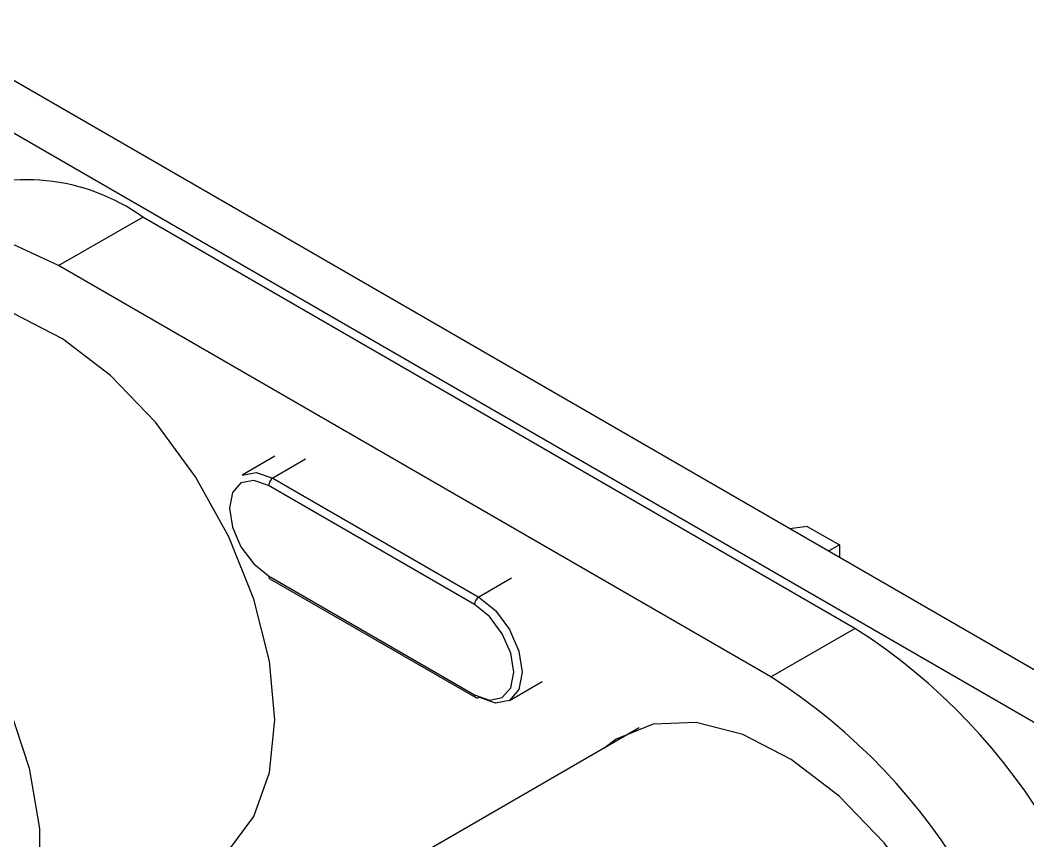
# Model space of a CAD drawing. Header units: millimetres. Extents: x 53 to 380, y 29 to 265.
# Drawn here: x 262.09 to 274.81, y 91.6 to 101.95 of the extents above; entities that cross this region are included whole.
import ezdxf

# ---------------------------------------------------------------- set-up
doc = ezdxf.new("R2010")
doc.units = ezdxf.units.MM

msp = doc.modelspace()

# ---------------------------------------------------------------- linework, layer by layer
at = {"color": 7, "linetype": 'Continuous', "lineweight": 25}
for p, q in [((276.7696, 92.6672), (260.686, 101.9521)), ((276.1949, 92.3354), (260.1112, 101.6203)), ((262.578, 98.8554), (263.6387, 99.4677)), ((272.626, 94.2794), (263.6387, 99.4677)), ((271.5653, 93.6671), (262.578, 98.8554)), ((265.3065, 96.4502), (264.8944, 96.2123)), ((265.2816, 96.174), (267.88, 94.6739)), ((267.8261, 94.5806), (265.2277, 96.0807)), ((272.0244, 95.5653), (271.8043, 95.5336)), ((272.0244, 95.5653), (272.4296, 95.3314)), ((272.4296, 95.3314), (272.292, 95.252)), ((272.4296, 95.3314), (272.4296, 95.1726)), ((265.2277, 94.9405), (267.8261, 93.4404)), ((265.2435, 94.9056), (267.8419, 93.4055)), ((271.5653, 93.6671), (272.626, 94.2794)), ((268.2672, 93.371), (268.6793, 93.6089)), ((269.9033, 93.023), (266.7039, 91.176))]:
    msp.add_line(p, q, dxfattribs=at)
at = {"color": 8, "linetype": 'Continuous', "lineweight": 25}
for p, q in [((265.6937, 96.4119), (265.2816, 96.174)), ((268.2921, 94.9118), (267.88, 94.6739))]:
    msp.add_line(p, q, dxfattribs=at)
at = {"color": 7, "linetype": 'Continuous', "lineweight": 25, "flags": 128}
for points in [[(262.578, 98.8554), (261.8882, 99.1751), (261.225, 99.3256), (260.6138, 99.3012), (260.078, 99.1028), (259.6383, 98.7379), (259.3116, 98.2207), (259.1104, 97.571), (259.0736, 97.3365)], [(265.3039, 93.1255), (265.2378, 93.8658), (265.0425, 94.6479), (264.7272, 95.4351), (264.3065, 96.1906), (263.8003, 96.8792), (263.2321, 97.4686), (262.6286, 97.9313), (262.0179, 98.2457), (261.4286, 98.3969), (260.8882, 98.378), (260.422, 98.1899), (260.1459, 97.9555)], [(265.2277, 96.0807), (265.0388, 96.1463), (264.8786, 96.1152), (264.7716, 95.992), (264.734, 95.7956), (264.7716, 95.5557), (264.8786, 95.309), (265.0388, 95.0929), (265.2277, 94.9405)], [(264.8944, 96.2123), (265.072, 96.2468), (265.2816, 96.174)], [(267.88, 94.6739), (268.0896, 94.5048), (268.2672, 94.2652), (268.3859, 93.9915), (268.4276, 93.7255), (268.3859, 93.5076), (268.2672, 93.371), (268.0896, 93.3365), (267.88, 93.4093)], [(267.8261, 93.4404), (268.0151, 93.3747), (268.1752, 93.4059), (268.2822, 93.529), (268.3198, 93.7255), (268.2822, 93.9654), (268.1752, 94.2121), (268.0151, 94.4281), (267.8261, 94.5806)], [(263.6923, 91.1074), (263.8003, 91.1078), (264.3065, 91.2119), (264.7272, 91.4819), (265.0425, 91.905), (265.2378, 92.4616), (265.3039, 93.1255)], [(274.4963, 87.8189), (274.4301, 88.5592), (274.2349, 89.3412), (273.9195, 90.1284), (273.4989, 90.884), (272.9927, 91.5726), (272.4245, 92.162), (271.821, 92.6247), (271.2103, 92.939), (270.6209, 93.0903), (270.0806, 93.0714), (269.6144, 92.8833), (269.4576, 92.7657)]]:
    msp.add_lwpolyline(points, dxfattribs=at)
at = {"color": 8, "linetype": 'Continuous', "lineweight": 25, "flags": 128}
msp.add_lwpolyline([(257.5396, 96.4508), (257.7208, 96.5404), (258.2238, 96.6439), (258.7885, 96.5777), (259.3883, 96.345), (259.9952, 95.9566), (260.5808, 95.4308), (261.1178, 94.792), (261.5811, 94.0702), (261.9489, 93.2991), (262.2041, 92.5148), (262.3348, 91.7539), (262.3348, 91.052), (262.2041, 90.442), (261.9489, 89.9523), (261.5811, 89.6059), (261.5278, 89.5734)], dxfattribs=at)
at = {"color": 7, "linetype": 'Continuous', "lineweight": 25}
for centre, radius, start, end in [((262.1741, 97.4233), 2.5149, 54.38239, 114.30716), ((265.3447, 96.0753), 0.1171, 122.60644, 177.39518), ((267.9431, 94.5753), 0.1171, 122.60644, 177.39518), ((268.4854, 87.8064), 7.684, 2.60546, 57.39453), ((267.4248, 87.1941), 7.684, 2.60546, 57.39453), ((267.8577, 93.4404), 0.0383, 245.68123, 305.62091)]:
    msp.add_arc(centre, radius, start, end, dxfattribs=at)
at = {"color": 8, "linetype": 'Continuous', "lineweight": 25}
for centre in [(265.2658, 94.9367), (267.8643, 93.4367)]:
    msp.add_arc(centre, 0.0383, 174.37758, 234.30421, dxfattribs=at)

doc.saveas('drawing.dxf')
